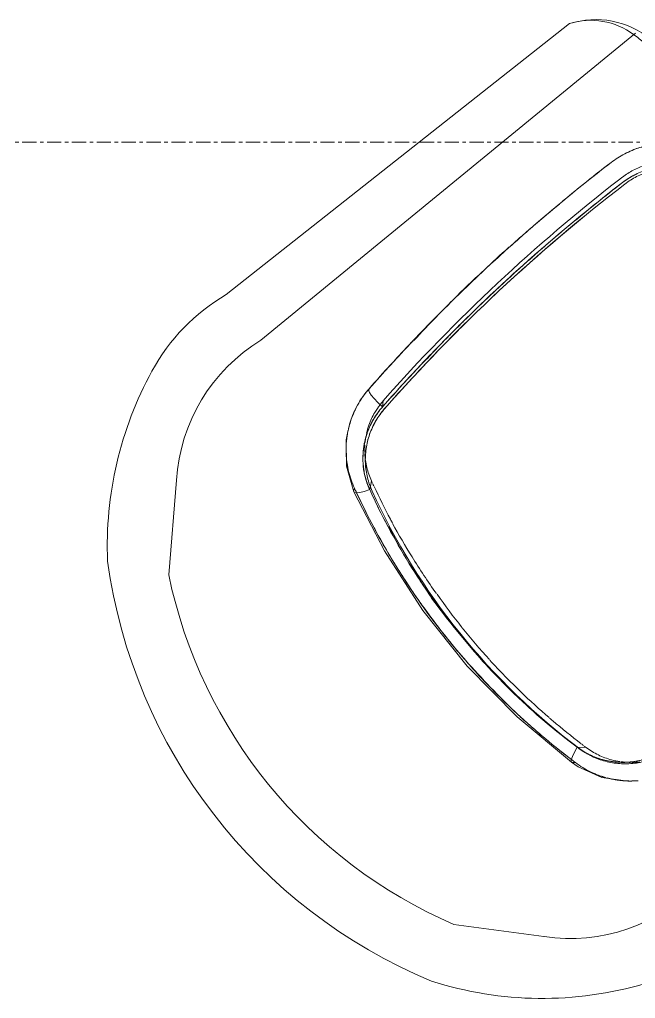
# Model space of a CAD drawing. Header units: inches. Extents: x 29752 to 31446, y 4278 to 5722.
# Drawn here: x 31255.8 to 31277.49, y 4370.56 to 4405 of the extents above; entities that cross this region are included whole.
import ezdxf

# ---------------------------------------------------------------- set-up
doc = ezdxf.new("R2010")
doc.units = ezdxf.units.IN
doc.header["$MEASUREMENT"] = 0
doc.linetypes.add('Grid Line 1_2_', pattern=[0.875, 0.5, -0.125, 0.125, -0.125])
doc.layers.add('I-FURN', color=30, linetype='Continuous', lineweight=9)
doc.layers.add('S-GRID', color=1, linetype='Continuous', lineweight=9)

# ---------------------------------------------------------------- blocks, each defined once
blk = doc.blocks.new('A642_US - A642 PURPLE-6120720-FIRST FLOOR POWER _ SIGNAL')
at = {"layer": 'I-FURN'}
for p, q in [((-10.27, 8.343), (-7.947, 10.547)), ((10.356, 8.343), (7.93, 10.645)), ((-6.189, 3.656), (-6.136, 3.719)), ((-6.13, 3.725), (-6.11, 3.739)), ((-6.11, 3.739), (-6.088, 3.737)), ((6.11, 3.739), (6.088, 3.737)), ((6.13, 3.725), (6.11, 3.739)), ((6.189, 3.656), (6.135, 3.719)), ((-5.824, 3.253), (-6.025, 3.014)), ((5.824, 3.253), (5.945, 3.11)), ((5.945, 3.11), (6.025, 3.014)), ((12.458, -14.112), (12.323, 2.939)), ((14.171, -12.517), (14.34, 2.882)), ((-7.864, 2.612), (-7.927, 2.533)), ((7.864, 2.612), (7.928, 2.532)), ((8.027, 1.109), (7.806, 1.081)), ((7.806, 1.081), (7.958, 0.921)), ((8.223, 1.125), (8.027, 1.109)), ((8.381, 1.129), (8.223, 1.125)), ((8.491, 1.119), (8.381, 1.129)), ((8.547, 1.098), (8.491, 1.119)), ((8.601, 1.041), (8.547, 1.098))]:
    blk.add_line(p, q, dxfattribs=at)
at = {"layer": 'I-FURN', "flags": 128}
for points in [[(-6.11, 3.739), (-3.663, 4.232), (-1.167, 4.477), (1.336, 4.468), (3.819, 4.208), (6.11, 3.739)], [(-7.864, 2.612), (-7.191, 3.241), (-6.37, 3.661), (-6.11, 3.739)], [(-6.088, 3.737), (-6.032, 3.692), (-5.967, 3.591), (-5.896, 3.442), (-5.823, 3.254)], [(6.088, 3.737), (6.032, 3.692), (5.967, 3.591), (5.896, 3.442), (5.824, 3.253)], [(6.11, 3.739), (6.983, 3.376), (7.7, 2.8), (7.864, 2.612)]]:
    blk.add_lwpolyline(points, dxfattribs=at)
at = {"layer": 'I-FURN'}
for centre, radius, start, end in [((-0.017, -4.057), 18.762, 58.9577, 118.6419), ((-1.978, 1.735), 12.782, 123.3778, 157.6078), ((0.086, -4.693), 17.228, 62.9133, 117.7946), ((2.065, 1.735), 12.782, 22.3922, 53.5585), ((-6.039, 3.743), 6.25, 132.6108, 187.3892), ((6.125, 3.743), 6.25, 352.6108, 47.3892), ((7.352, 3.913), 7.064, 351.6078, 22.3922), ((11.322, -11.403), 3.058, 281.8656, 338.6341), ((11.854, -11.611), 2.488, 284.0446, 338.6341), ((11.549, -11.109), 3.054, 278.1428, 287.3014)]:
    blk.add_arc(centre, radius, start, end, dxfattribs=at)
for centre, major_axis, ratio, start_param, end_param in [((-0.094, -11.629), (-19.221, 0), 0.81059, 4.404534, 5.020244), ((-49.871, -10.243), (25.123, 54.134), 0.974752, 5.133088, 5.328416)]:
    blk.add_ellipse(centre, major_axis=major_axis, ratio=ratio, start_param=start_param, end_param=end_param, dxfattribs=at)
for points, knots in [([(-2.591, 4.283), (-2.774, 4.264), (-3.477, 4.183), (-4.63, 4.003), (-5.582, 3.791), (-6.026, 3.683)], [0.7060911, 0.7060911, 0.7060911, 0.7060911, 0.75, 0.875, 0.9853519, 0.9853519, 0.9853519, 0.9853519]), ([(-1.011, 4.396), (-1.724, 4.367), (-2.642, 4.284), (-3.555, 4.169), (-3.762, 4.139)], [0.5802283, 0.5802283, 0.5802283, 0.5802283, 0.75, 0.8, 0.8, 0.8, 0.8]), ([(3.092, 4.226), (2.07, 4.352), (0.169, 4.476), (-1.726, 4.361), (-2.585, 4.278)], [0.2537811, 0.2537811, 0.2537811, 0.2537811, 0.5, 0.7056934, 0.7056934, 0.7056934, 0.7056934]), ([(1.011, 4.396), (0.674, 4.41), (0.005, 4.425), (-0.664, 4.407), (-0.995, 4.392)], [0.4197739, 0.4197739, 0.4197739, 0.4197739, 0.5, 0.5790372, 0.5790372, 0.5790372, 0.5790372]), ([(4.027, 4.092), (3.733, 4.14), (2.744, 4.281), (1.743, 4.369), (1.041, 4.398)], [0.1784109, 0.1784109, 0.1784109, 0.1784109, 0.25, 0.4173834, 0.4173834, 0.4173834, 0.4173834]), ([(6.026, 3.684), (5.583, 3.794), (4.629, 4.002), (3.658, 4.154), (3.139, 4.22)], [0.014642, 0.014642, 0.014642, 0.014642, 0.125, 0.25, 0.25, 0.25, 0.25]), ([(-4.077, 4.084), (-4.28, 4.05), (-4.935, 3.935), (-5.581, 3.791), (-6.025, 3.683)], [0.8255953, 0.8255953, 0.8255953, 0.8255953, 0.875, 0.9852717, 0.9852717, 0.9852717, 0.9852717]), ([(-5.823, 3.253), (-5.352, 3.374), (-4.402, 3.585), (-2.464, 3.89), (0, 4.045), (2.464, 3.89), (4.401, 3.585), (5.352, 3.374), (5.823, 3.253)], [-1, -1, -1, -1, -0.875, -0.75, -0.5, -0.25, -0.125, 0, 0, 0, 0]), ([(6.025, 3.684), (5.582, 3.794), (4.935, 3.935), (4.28, 4.05), (4.077, 4.083)], [0.0147212, 0.0147212, 0.0147212, 0.0147212, 0.125, 0.1743879, 0.1743879, 0.1743879, 0.1743879]), ([(-6.202, 3.64), (-6.406, 3.587), (-6.659, 3.497), (-6.899, 3.375), (-6.953, 3.345)], [0, 0, 0, 0, 0.1666667, 0.2163923, 0.2163923, 0.2163923, 0.2163923]), ([(-4.387, 3.371), (-3.944, 3.452), (-2.987, 3.599), (-2.018, 3.693), (-1.5, 3.726)], [-0.8612382, -0.8612382, -0.8612382, -0.8612382, -0.75, -0.622691, -0.622691, -0.622691, -0.622691]), ([(1.5, 3.722), (2.019, 3.69), (2.985, 3.595), (3.946, 3.46), (4.387, 3.374)], [-0.3773523, -0.3773523, -0.3773523, -0.3773523, -0.25, -0.1388166, -0.1388166, -0.1388166, -0.1388166]), ([(7.188, 3.204), (7.06, 3.288), (6.745, 3.466), (6.406, 3.587), (6.202, 3.64)], [0.7099531, 0.7099531, 0.7099531, 0.7099531, 0.8333333, 1, 1, 1, 1]), ([(7.046, 3.292), (6.962, 3.342), (6.693, 3.484), (6.406, 3.587), (6.202, 3.64)], [0.7547789, 0.7547789, 0.7547789, 0.7547789, 0.8333333, 1, 1, 1, 1]), ([(-5.918, 3.219), (-6.084, 3.176), (-6.397, 3.064), (-6.836, 2.804), (-7.221, 2.461), (-7.539, 2.045), (-7.771, 1.578), (-7.863, 1.247), (-7.894, 1.078)], [-1, -1, -1, -1, -0.8333333, -0.6666667, -0.5, -0.3333333, -0.1666667, -0.0094147, -0.0094147, -0.0094147, -0.0094147]), ([(-6.739, 2.82), (-6.605, 2.919), (-6.312, 3.094), (-5.993, 3.21), (-5.823, 3.253)], [-0.328237, -0.328237, -0.328237, -0.328237, -0.1666667, 0, 0, 0, 0]), ([(-6.714, 2.838), (-6.582, 2.933), (-6.296, 3.101), (-5.99, 3.211), (-5.824, 3.253)], [-0.3258883, -0.3258883, -0.3258883, -0.3258883, -0.1666667, -0.0002752, -0.0002752, -0.0002752, -0.0002752]), ([(-5.812, 3.067), (-5.395, 3.169), (-4.929, 3.271), (-4.459, 3.358), (-4.413, 3.366)], [-0.981718, -0.981718, -0.981718, -0.981718, -0.875, -0.8634245, -0.8634245, -0.8634245, -0.8634245]), ([(4.412, 3.367), (4.458, 3.358), (4.929, 3.271), (5.394, 3.166), (5.811, 3.066)], [-0.1366299, -0.1366299, -0.1366299, -0.1366299, -0.125, -0.0182844, -0.0182844, -0.0182844, -0.0182844]), ([(5.73, 3.22), (5.896, 3.177), (6.21, 3.064), (6.65, 2.804), (7.036, 2.46), (7.355, 2.044), (7.587, 1.575), (7.679, 1.244), (7.71, 1.074)], [-1, -1, -1, -1, -0.8333333, -0.6666667, -0.5, -0.3333333, -0.1666667, -0.0094147, -0.0094147, -0.0094147, -0.0094147]), ([(5.823, 3.253), (5.993, 3.21), (6.297, 3.1), (6.579, 2.934), (6.704, 2.846)], [-1, -1, -1, -1, -0.8333333, -0.6856769, -0.6856769, -0.6856769, -0.6856769]), ([(5.824, 3.253), (5.99, 3.211), (6.292, 3.103), (6.574, 2.937), (6.703, 2.846)], [-0.9997005, -0.9997005, -0.9997005, -0.9997005, -0.8333333, -0.678752, -0.678752, -0.678752, -0.678752]), ([(-7.703, 2.783), (-7.73, 2.756), (-7.771, 2.713), (-7.811, 2.669), (-7.825, 2.653)], [0.46875951, 0.46875951, 0.46875951, 0.46875951, 0.5, 0.51660509, 0.51660509, 0.51660509, 0.51660509]), ([(-7.806, 1.082), (-7.774, 1.263), (-7.681, 1.604), (-7.445, 2.079), (-7.128, 2.497), (-6.868, 2.72), (-6.733, 2.825)], [-0.999597, -0.999597, -0.999597, -0.999597, -0.8333333, -0.6666667, -0.5, -0.3333333, -0.3333333, -0.3333333, -0.3333333]), ([(6.025, 3.014), (6.191, 2.971), (6.5, 2.86), (6.785, 2.691), (6.917, 2.595)], [-1, -1, -1, -1, -0.8333333, -0.670756, -0.670756, -0.670756, -0.670756]), ([(6.703, 2.846), (6.713, 2.839), (6.861, 2.732), (7.128, 2.495), (7.445, 2.079), (7.681, 1.603), (7.774, 1.262), (7.806, 1.082)], [-0.678752, -0.678752, -0.678752, -0.678752, -0.6666667, -0.5, -0.3333333, -0.1666667, -0.0003705, -0.0003705, -0.0003705, -0.0003705]), ([(7.822, 2.657), (7.809, 2.671), (7.765, 2.72), (7.718, 2.767), (7.685, 2.8)], [0.48474192, 0.48474192, 0.48474192, 0.48474192, 0.5, 0.53800764, 0.53800764, 0.53800764, 0.53800764]), ([(-7.309, 2.246), (-7.306, 2.249), (-7.264, 2.295), (-7.219, 2.339), (-7.176, 2.379)], [-0.50408084, -0.50408084, -0.50408084, -0.50408084, -0.5, -0.44136051, -0.44136051, -0.44136051, -0.44136051]), ([(7.215, 2.344), (7.244, 2.315), (7.276, 2.282), (7.307, 2.249), (7.309, 2.245)], [-0.54102481, -0.54102481, -0.54102481, -0.54102481, -0.5, -0.49572379, -0.49572379, -0.49572379, -0.49572379]), ([(8.223, 2.099), (8.203, 2.135), (8.149, 2.224), (8.092, 2.311), (8.056, 2.363)], [0.3003728, 0.3003728, 0.3003728, 0.3003728, 0.33333333, 0.38375758, 0.38375758, 0.38375758, 0.38375758]), ([(7.443, 2.051), (7.533, 1.903), (7.686, 1.59), (7.776, 1.256), (7.806, 1.082)], [-0.3333333, -0.3333333, -0.3333333, -0.3333333, -0.1666667, -0.0003175, -0.0003175, -0.0003175, -0.0003175]), ([(7.604, 1.856), (7.692, 1.714), (7.818, 1.47), (7.889, 1.205), (7.915, 1.102)], [-0.3333333, -0.3333333, -0.3333333, -0.3333333, -0.1666667, -0.0612387, -0.0612387, -0.0612387, -0.0612387]), ([(8.601, 1.041), (8.565, 1.25), (8.479, 1.564), (8.347, 1.862), (8.294, 1.966)], [0, 0, 0, 0, 0.1666667, 0.2601924, 0.2601924, 0.2601924, 0.2601924]), ([(8.542, 1.312), (8.513, 1.425), (8.469, 1.565), (8.415, 1.7), (8.404, 1.727)], [0.073207, 0.073207, 0.073207, 0.073207, 0.1666667, 0.1900758, 0.1900758, 0.1900758, 0.1900758]), ([(8.555, -10.488), (8.6, -8.548), (8.527, -5.638), (8.151, -1.786), (7.873, 0.122), (7.71, 1.074)], [0, 0, 0, 0, 0.5, 0.75, 1, 1, 1, 1]), ([(7.806, 1.081), (7.968, 0.132), (8.246, -1.771), (8.62, -5.614), (8.693, -8.517), (8.648, -10.452)], [-0.9998796, -0.9998796, -0.9998796, -0.9998796, -0.75, -0.5, -0.0000489, -0.0000489, -0.0000489, -0.0000489]), ([(7.958, 0.923), (8.281, -0.971), (8.741, -4.752), (8.841, -8.57), (8.801, -10.46)], [-1, -1, -1, -1, -0.5, -0.0101482, -0.0101482, -0.0101482, -0.0101482]), ([(9.382, -5.977), (9.381, -5.955), (9.318, -4.766), (9.201, -3.184), (8.988, -1.639), (8.932, -1.249)], [0.3942948, 0.3942948, 0.3942948, 0.3942948, 0.4, 0.7, 0.8015117, 0.8015117, 0.8015117, 0.8015117]), ([(8.29, -2.348), (8.29, -2.35), (8.314, -2.564), (8.338, -2.778), (8.361, -2.99)], [-0.70049072, -0.70049072, -0.70049072, -0.70049072, -0.7, -0.64463718, -0.64463718, -0.64463718, -0.64463718]), ([(9.404, -6.429), (9.397, -6.256), (9.34, -5.133), (9.268, -4.009), (9.166, -3.063)], [0.3555466, 0.3555466, 0.3555466, 0.3555466, 0.4, 0.6445536, 0.6445536, 0.6445536, 0.6445536]), ([(8.516, -4.83), (8.539, -5.158), (8.573, -5.657), (8.592, -6.156), (8.597, -6.327)], [-0.4852309, -0.4852309, -0.4852309, -0.4852309, -0.4, -0.3557832, -0.3557832, -0.3557832, -0.3557832]), ([(8.657, -8.132), (8.651, -7.745), (8.64, -7.358), (8.628, -6.972), (8.628, -6.971)], [-0.8, -0.8, -0.8, -0.8, -0.7, -0.6998826, -0.6998826, -0.6998826, -0.6998826]), ([(9.43, -7.077), (9.43, -7.078), (9.444, -7.467), (9.449, -7.857), (9.45, -8.247)], [0.6998904, 0.6998904, 0.6998904, 0.6998904, 0.7, 0.7999747, 0.7999747, 0.7999747, 0.7999747]), ([(8.555, -10.488), (8.551, -10.655), (8.515, -10.977), (8.375, -11.448), (8.156, -11.882), (7.772, -12.394), (7.272, -12.783), (6.702, -13.024), (6.408, -13.091), (6.255, -13.113)], [-1, -1, -1, -1, -0.875, -0.75, -0.625, -0.5, -0.25, -0.125, 0, 0, 0, 0]), ([(8.648, -10.453), (8.644, -10.619), (8.608, -10.941), (8.468, -11.413), (8.25, -11.846), (7.865, -12.358), (7.366, -12.747), (6.796, -12.988), (6.501, -13.056), (6.348, -13.077)], [-0.999873, -0.999873, -0.999873, -0.999873, -0.875, -0.75, -0.625, -0.5, -0.25, -0.125, -0.0000596, -0.0000596, -0.0000596, -0.0000596]), ([(7.243, -13.576), (7.413, -13.52), (7.753, -13.374), (8.222, -13.069), (8.639, -12.679), (8.982, -12.22), (9.24, -11.707), (9.404, -11.155), (9.446, -10.779), (9.45, -10.587)], [0.1307476, 0.1307476, 0.1307476, 0.1307476, 0.25, 0.375, 0.5, 0.625, 0.75, 0.875, 1, 1, 1, 1]), ([(8.648, -10.453), (8.645, -10.59), (8.628, -10.76), (8.597, -10.926), (8.589, -10.96)], [-0.9998869, -0.9998869, -0.9998869, -0.9998869, -0.8928571, -0.8652891, -0.8652891, -0.8652891, -0.8652891]), ([(9.345, -11.334), (9.361, -11.274), (9.418, -11.028), (9.446, -10.779), (9.45, -10.587)], [0.8344117, 0.8344117, 0.8344117, 0.8344117, 0.875, 1, 1, 1, 1]), ([(9.069, -12.037), (9.127, -11.928), (9.21, -11.742), (9.285, -11.549), (9.311, -11.472)], [0.6689683, 0.6689683, 0.6689683, 0.6689683, 0.75, 0.803272, 0.803272, 0.803272, 0.803272])]:
    blk.add_open_spline(points, degree=3, knots=knots, dxfattribs=at)
for points in [[(-4.684, 3.977), (-4.173, 4.073), (-3.658, 4.154), (-3.139, 4.22)], [(-3.138, 4.22), (-2.956, 4.243), (-2.774, 4.264), (-2.591, 4.283)], [(-2.586, 4.283), (-2.25, 4.318), (-1.912, 4.347), (-1.574, 4.369)], [(-1.574, 4.367), (-1.05, 4.4), (0.001, 4.436), (1.049, 4.394), (1.572, 4.359)], [(1.575, 4.367), (2.083, 4.335), (2.589, 4.284), (3.094, 4.225)], [(3.139, 4.22), (3.658, 4.155), (4.176, 4.081), (4.684, 3.977)], [(-6.026, 3.684), (-5.582, 3.794), (-5.135, 3.891), (-4.685, 3.976)], [(-4.405, 3.569), (-3.922, 3.66), (-3.435, 3.739), (-2.946, 3.799)], [(-2.947, 3.799), (-3.434, 3.737), (-3.92, 3.668), (-4.397, 3.57)], [(-3.782, 4.131), (-3.864, 4.118), (-3.946, 4.106), (-4.028, 4.093)], [(-1.515, 3.934), (-1.993, 3.904), (-2.469, 3.855), (-2.944, 3.799)], [(-2.944, 3.799), (-2.46, 3.86), (-1.973, 3.901), (-1.486, 3.929)], [(-1.48, 3.937), (-0.987, 3.968), (-0.495, 3.978), (0, 3.983)], [(0, 3.983), (-0.493, 3.983), (-0.985, 3.964), (-1.476, 3.931)], [(1.477, 3.937), (0.985, 3.968), (0.492, 3.985), (0, 3.983)], [(0, 3.983), (0.494, 3.983), (0.99, 3.979), (1.483, 3.954)], [(2.944, 3.799), (2.458, 3.86), (1.968, 3.908), (1.477, 3.94)], [(1.484, 3.937), (1.973, 3.906), (2.462, 3.87), (2.944, 3.799)], [(2.945, 3.799), (3.435, 3.737), (3.917, 3.646), (4.397, 3.547)], [(4.397, 3.57), (3.917, 3.661), (3.433, 3.737), (2.946, 3.799)], [(4.077, 4.084), (4.061, 4.086), (4.044, 4.089), (4.027, 4.092)], [(4.685, 3.976), (5.136, 3.891), (5.582, 3.791), (6.026, 3.683)], [(-6.787, 3.43), (-6.6, 3.518), (-6.406, 3.587), (-6.202, 3.64)], [(-6.202, 3.64), (-6.406, 3.587), (-6.6, 3.518), (-6.787, 3.43)], [(-6.202, 3.64), (-6.143, 3.655), (-6.085, 3.669), (-6.026, 3.684)], [(-6.026, 3.684), (-6.085, 3.669), (-6.143, 3.655), (-6.202, 3.64)], [(-6.025, 3.684), (-6.084, 3.67), (-6.143, 3.655), (-6.202, 3.64)], [(-5.823, 3.254), (-5.357, 3.373), (-4.885, 3.479), (-4.41, 3.571)], [(-4.398, 3.57), (-4.878, 3.479), (-5.353, 3.374), (-5.823, 3.253)], [(-1.473, 3.724), (-0.987, 3.753), (-0.499, 3.77), (-0.011, 3.768)], [(0.011, 3.768), (0.499, 3.768), (0.986, 3.749), (1.471, 3.718)], [(5.823, 3.253), (5.352, 3.374), (4.877, 3.479), (4.398, 3.57)], [(4.409, 3.568), (4.885, 3.477), (5.357, 3.373), (5.823, 3.254)], [(6.202, 3.64), (6.143, 3.655), (6.084, 3.67), (6.025, 3.684)], [(6.026, 3.684), (6.085, 3.669), (6.144, 3.655), (6.202, 3.64)], [(6.202, 3.64), (6.144, 3.655), (6.085, 3.669), (6.026, 3.684)], [(6.202, 3.64), (6.406, 3.587), (6.601, 3.517), (6.788, 3.429)], [(-7.452, 3.011), (-7.409, 3.045), (-7.365, 3.079), (-7.321, 3.112)], [(-7.321, 3.112), (-7.365, 3.079), (-7.409, 3.046), (-7.452, 3.011)], [(-7.321, 3.112), (-7.347, 3.093), (-7.372, 3.074), (-7.398, 3.054)], [(-6.961, 3.341), (-7.076, 3.278), (-7.187, 3.208), (-7.293, 3.132)], [(-7.276, 3.144), (-7.164, 3.224), (-7.048, 3.301), (-6.927, 3.365)], [(-6.925, 3.361), (-7.046, 3.296), (-7.163, 3.224), (-7.276, 3.144)], [(-6.886, 3.381), (-6.854, 3.397), (-6.822, 3.414), (-6.789, 3.429)], [(-6.789, 3.429), (-6.821, 3.413), (-6.854, 3.397), (-6.885, 3.381)], [(-5.824, 3.253), (-5.994, 3.21), (-6.155, 3.151), (-6.31, 3.077)], [(7.712, 1.048), (7.681, 1.228), (7.588, 1.57), (7.352, 2.046), (7.034, 2.462), (6.648, 2.804), (6.209, 3.065), (5.896, 3.177), (5.73, 3.22)], [(6.27, 3.096), (6.127, 3.161), (5.979, 3.213), (5.824, 3.253)], [(6.788, 3.429), (6.926, 3.364), (7.06, 3.288), (7.188, 3.204)], [(7.254, 3.159), (7.188, 3.205), (7.121, 3.251), (7.053, 3.293)], [(7.276, 3.144), (7.247, 3.165), (7.218, 3.185), (7.189, 3.205)], [(7.189, 3.204), (7.218, 3.184), (7.247, 3.164), (7.276, 3.144)], [(7.294, 3.132), (7.281, 3.141), (7.268, 3.15), (7.255, 3.16)], [(7.321, 3.112), (7.306, 3.123), (7.291, 3.134), (7.276, 3.145)], [(7.276, 3.144), (7.291, 3.134), (7.306, 3.123), (7.321, 3.112)], [(7.321, 3.112), (7.361, 3.083), (7.399, 3.053), (7.437, 3.023)], [(7.437, 3.022), (7.399, 3.053), (7.36, 3.083), (7.321, 3.112)], [(7.398, 3.054), (7.373, 3.073), (7.347, 3.093), (7.321, 3.112)], [(-7.76, 2.724), (-7.743, 2.742), (-7.726, 2.759), (-7.709, 2.777)], [(-7.709, 2.777), (-7.726, 2.76), (-7.743, 2.742), (-7.76, 2.724)], [(-7.562, 2.917), (-7.611, 2.873), (-7.66, 2.827), (-7.707, 2.779)], [(-7.707, 2.779), (-7.66, 2.826), (-7.611, 2.872), (-7.561, 2.916)], [(-7.398, 3.054), (-7.498, 2.975), (-7.595, 2.891), (-7.686, 2.801)], [(-7.562, 2.917), (-7.527, 2.948), (-7.491, 2.978), (-7.454, 3.008)], [(-7.455, 3.008), (-7.491, 2.979), (-7.527, 2.948), (-7.562, 2.917)], [(-7.227, 2.355), (-7.088, 2.526), (-6.925, 2.673), (-6.752, 2.81)], [(-6.752, 2.81), (-6.89, 2.708), (-7.014, 2.589), (-7.128, 2.461)], [(-6.927, 2.588), (-6.792, 2.687), (-6.503, 2.859), (-6.191, 2.971), (-6.025, 3.014)], [(-6.31, 3.077), (-6.452, 3.01), (-6.589, 2.93), (-6.715, 2.838)], [(-6.026, 3.014), (-5.998, 3.021), (-5.97, 3.028), (-5.942, 3.035)], [(-5.909, 3.043), (-5.884, 3.049), (-5.858, 3.056), (-5.833, 3.062)], [(5.833, 3.062), (5.858, 3.056), (5.884, 3.049), (5.909, 3.043)], [(5.942, 3.035), (5.97, 3.028), (5.998, 3.021), (6.026, 3.014)], [(6.704, 2.846), (6.579, 2.934), (6.45, 3.018), (6.309, 3.078)], [(7.133, 2.465), (7.017, 2.592), (6.887, 2.704), (6.751, 2.811)], [(6.751, 2.811), (6.938, 2.672), (7.099, 2.506), (7.244, 2.324)], [(7.685, 2.801), (7.6, 2.885), (7.51, 2.962), (7.417, 3.037)], [(7.561, 2.918), (7.525, 2.95), (7.489, 2.98), (7.451, 3.01)], [(7.452, 3.011), (7.489, 2.98), (7.525, 2.95), (7.561, 2.918)], [(7.671, 2.815), (7.635, 2.85), (7.598, 2.884), (7.56, 2.917)], [(7.561, 2.918), (7.598, 2.884), (7.635, 2.85), (7.671, 2.815)], [(7.76, 2.724), (7.747, 2.738), (7.734, 2.751), (7.721, 2.764)], [(7.722, 2.764), (7.735, 2.751), (7.748, 2.737), (7.761, 2.724)], [(-8.085, 2.32), (-8.058, 2.36), (-8.031, 2.398), (-8.003, 2.436)], [(-8.002, 2.436), (-8.031, 2.398), (-8.058, 2.36), (-8.084, 2.32)], [(-7.928, 2.533), (-7.959, 2.494), (-7.988, 2.455), (-8.017, 2.415)], [(-7.984, 2.46), (-7.942, 2.516), (-7.898, 2.57), (-7.852, 2.623)], [(-7.852, 2.623), (-7.898, 2.57), (-7.941, 2.516), (-7.983, 2.46)], [(-7.886, 2.583), (-7.897, 2.57), (-7.908, 2.557), (-7.919, 2.543)], [(-7.844, 2.632), (-7.858, 2.616), (-7.872, 2.6), (-7.885, 2.583)], [(-7.84, 2.637), (-7.826, 2.652), (-7.812, 2.668), (-7.798, 2.683)], [(-7.797, 2.685), (-7.811, 2.669), (-7.825, 2.653), (-7.839, 2.637)], [(-7.134, 2.464), (-7.157, 2.438), (-7.18, 2.411), (-7.203, 2.384)], [(-7.152, 2.403), (-7.081, 2.469), (-7.005, 2.529), (-6.927, 2.588)], [(6.947, 2.574), (7.018, 2.52), (7.087, 2.464), (7.153, 2.403)], [(7.203, 2.384), (7.186, 2.405), (7.169, 2.425), (7.151, 2.444)], [(7.86, 2.613), (7.839, 2.637), (7.818, 2.661), (7.797, 2.685)], [(7.798, 2.683), (7.819, 2.66), (7.84, 2.636), (7.86, 2.613)], [(7.886, 2.583), (7.872, 2.599), (7.859, 2.615), (7.845, 2.631)], [(7.983, 2.462), (7.944, 2.514), (7.903, 2.564), (7.86, 2.614)], [(7.861, 2.613), (7.903, 2.564), (7.943, 2.513), (7.982, 2.461)], [(7.928, 2.532), (7.914, 2.549), (7.9, 2.566), (7.886, 2.583)], [(7.989, 2.454), (7.977, 2.47), (7.965, 2.485), (7.953, 2.5)], [(7.983, 2.462), (8.004, 2.435), (8.024, 2.407), (8.044, 2.379)], [(8.044, 2.379), (8.024, 2.407), (8.004, 2.435), (7.983, 2.462)], [(8.018, 2.415), (8.009, 2.428), (7.999, 2.441), (7.989, 2.455)], [(-7.604, 1.857), (-7.553, 1.938), (-7.499, 2.018), (-7.439, 2.094)], [(-7.421, 2.087), (-7.362, 2.18), (-7.296, 2.268), (-7.225, 2.352)], [(-7.382, 2.146), (-7.396, 2.126), (-7.408, 2.106), (-7.421, 2.086)], [(-7.412, 2.126), (-7.39, 2.153), (-7.368, 2.18), (-7.345, 2.206)], [(-7.245, 2.333), (-7.289, 2.278), (-7.33, 2.222), (-7.369, 2.164)], [(-7.203, 2.384), (-7.217, 2.367), (-7.231, 2.35), (-7.245, 2.333)], [(7.246, 2.332), (7.232, 2.349), (7.218, 2.367), (7.203, 2.384)], [(7.387, 2.139), (7.343, 2.205), (7.295, 2.269), (7.245, 2.33)], [(7.25, 2.327), (7.312, 2.25), (7.367, 2.169), (7.421, 2.086)], [(7.345, 2.206), (7.355, 2.194), (7.365, 2.183), (7.375, 2.171)], [(7.421, 2.086), (7.41, 2.104), (7.399, 2.121), (7.387, 2.139)], [(7.441, 2.09), (7.5, 2.016), (7.553, 1.937), (7.604, 1.856)], [(8.056, 2.362), (8.047, 2.375), (8.037, 2.389), (8.028, 2.402)], [(8.044, 2.379), (8.057, 2.36), (8.07, 2.342), (8.083, 2.323)], [(8.083, 2.324), (8.07, 2.342), (8.057, 2.361), (8.044, 2.379)], [(8.16, 2.205), (8.135, 2.245), (8.109, 2.285), (8.083, 2.324)], [(8.083, 2.323), (8.109, 2.284), (8.135, 2.245), (8.16, 2.205)], [(8.294, 1.966), (8.253, 2.048), (8.208, 2.127), (8.16, 2.205)], [(8.16, 2.204), (8.208, 2.127), (8.256, 2.048), (8.299, 1.968)], [(8.355, 1.84), (8.32, 1.918), (8.282, 1.993), (8.24, 2.067)], [(-7.67, 1.584), (-7.61, 1.746), (-7.535, 1.904), (-7.443, 2.05)], [(-7.445, 2.047), (-7.471, 2.005), (-7.496, 1.963), (-7.521, 1.92)], [(7.517, 1.922), (7.494, 1.965), (7.47, 2.007), (7.445, 2.048)], [(7.67, 1.585), (7.627, 1.7), (7.576, 1.814), (7.518, 1.923)], [(8.295, 1.966), (8.348, 1.862), (8.399, 1.756), (8.436, 1.646)], [(8.404, 1.727), (8.397, 1.744), (8.39, 1.76), (8.384, 1.776)], [(7.806, 1.082), (7.776, 1.256), (7.73, 1.423), (7.67, 1.585)], [(8.436, 1.645), (8.51, 1.451), (8.565, 1.25), (8.601, 1.041)], [(8.151, -1.205), (8.051, -0.441), (7.936, 0.321), (7.806, 1.081)], [(7.806, 1.081), (7.936, 0.321), (8.046, -0.441), (8.146, -1.205)], [(7.92, 1.104), (7.935, 1.044), (7.948, 0.983), (7.958, 0.921)], [(8.601, 1.041), (8.585, 1.133), (8.565, 1.223), (8.542, 1.312)], [(8.601, 1.041), (8.732, 0.275), (8.848, -0.494), (8.949, -1.264)], [(9.09, -2.421), (8.96, -1.262), (8.797, -0.108), (8.601, 1.041)], [(8.936, -1.166), (8.838, -0.428), (8.726, 0.307), (8.601, 1.041)], [(8.29, -2.348), (8.247, -1.967), (8.196, -1.586), (8.141, -1.207)], [(8.151, -1.205), (8.201, -1.585), (8.246, -1.966), (8.29, -2.348)], [(8.947, -1.246), (8.943, -1.219), (8.939, -1.193), (8.936, -1.166)], [(8.949, -1.264), (9, -1.649), (9.045, -2.035), (9.088, -2.422)], [(8.358, -2.99), (8.337, -2.776), (8.312, -2.562), (8.285, -2.349)], [(9.09, -2.421), (9.114, -2.636), (9.136, -2.85), (9.158, -3.065)], [(9.158, -3.064), (9.136, -2.85), (9.115, -2.635), (9.09, -2.421)], [(8.408, -3.504), (8.392, -3.333), (8.374, -3.162), (8.355, -2.991)], [(8.358, -2.99), (8.376, -3.162), (8.393, -3.333), (8.41, -3.505)], [(9.158, -3.065), (9.176, -3.237), (9.192, -3.409), (9.208, -3.582)], [(8.501, -4.62), (8.473, -4.248), (8.445, -3.876), (8.408, -3.505)], [(8.408, -3.505), (8.443, -3.876), (8.476, -4.248), (8.505, -4.62)], [(9.208, -3.582), (9.28, -4.357), (9.347, -5.133), (9.389, -5.91)], [(8.515, -4.812), (8.511, -4.761), (8.508, -4.711), (8.504, -4.66)], [(8.504, -4.66), (8.508, -4.711), (8.511, -4.762), (8.515, -4.812)], [(8.577, -5.815), (8.559, -5.486), (8.541, -5.157), (8.52, -4.829)], [(8.602, -6.327), (8.595, -6.156), (8.587, -5.985), (8.579, -5.815)], [(9.379, -5.911), (9.388, -6.084), (9.397, -6.256), (9.405, -6.429)], [(9.461, -8.357), (9.45, -7.569), (9.42, -6.781), (9.383, -5.994)], [(8.602, -6.327), (8.612, -6.541), (8.619, -6.756), (8.623, -6.971)], [(8.628, -6.971), (8.621, -6.756), (8.613, -6.541), (8.605, -6.326)], [(9.404, -6.429), (9.414, -6.645), (9.424, -6.861), (9.43, -7.077)], [(9.43, -7.077), (9.423, -6.861), (9.414, -6.645), (9.404, -6.429)], [(8.628, -6.971), (8.668, -8.13), (8.675, -9.291), (8.648, -10.452)], [(9.45, -10.587), (9.477, -9.415), (9.471, -8.245), (9.43, -7.077)], [(8.648, -10.452), (8.666, -9.678), (8.664, -8.905), (8.653, -8.132)], [(9.46, -8.247), (9.471, -9.026), (9.468, -9.806), (9.45, -10.587)], [(9.45, -10.587), (9.467, -9.856), (9.471, -9.127), (9.462, -8.398)], [(8.798, -10.577), (8.795, -10.731), (8.761, -11.028), (8.632, -11.466), (8.428, -11.872), (8.246, -12.115), (8.145, -12.227)], [(8.589, -10.96), (8.625, -10.794), (8.644, -10.625), (8.648, -10.453)], [(8.801, -10.461), (8.8, -10.5), (8.799, -10.539), (8.798, -10.578)], [(9.45, -10.587), (9.446, -10.778), (9.425, -10.967), (9.387, -11.153)], [(9.387, -11.153), (9.349, -11.339), (9.295, -11.523), (9.225, -11.7)], [(9.307, -11.467), (9.32, -11.423), (9.334, -11.379), (9.346, -11.334)]]:
    blk.add_open_spline(points, degree=3, dxfattribs=at)

msp = doc.modelspace()

# ---------------------------------------------------------------- linework, layer by layer
at = {"layer": 'S-GRID', "linetype": 'Grid Line 1_2_'}
msp.add_line((31446.272, 4400.686), (29775.662, 4400.686), dxfattribs=at)

# ---------------------------------------------------------------- block references
at = {"layer": 'I-FURN', "rotation": 128.8698122576384}
msp.add_blockref('A642_US - A642 PURPLE-6120720-FIRST FLOOR POWER _ SIGNAL', (31274.32, 4385.97), dxfattribs=at)

doc.saveas('drawing.dxf')
